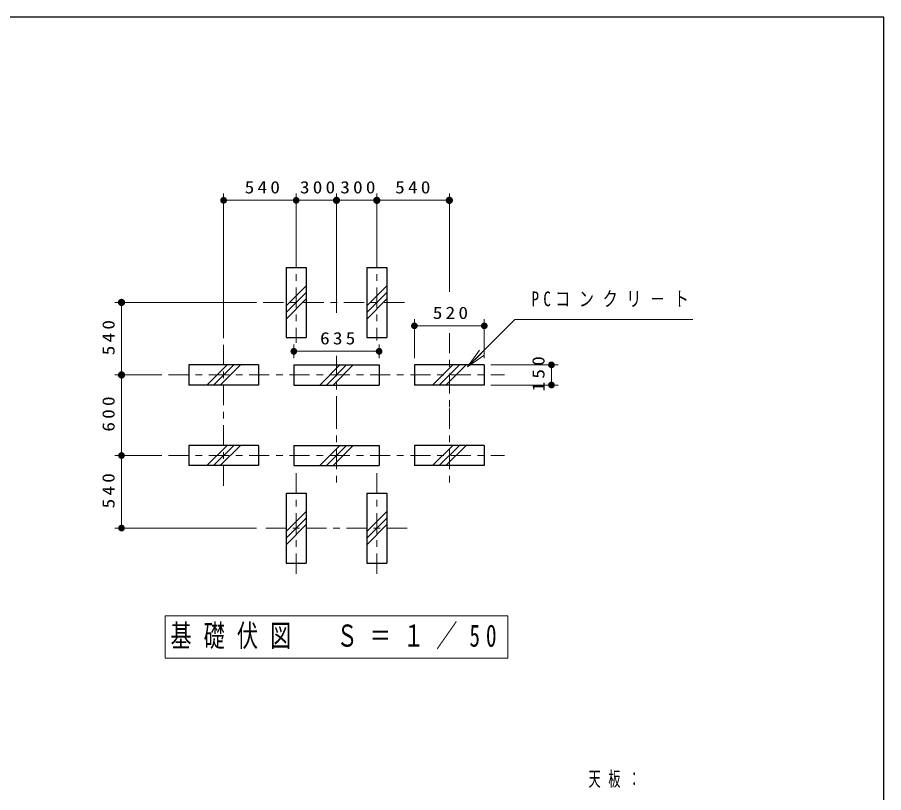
# Model space of a CAD drawing. Units: millimetres on the paper, with parts at other scales. Extents: x -365 to 12, y -47 to 257.
# Drawn here: x -129 to 0, y 141.6 to 257 of the extents above; entities that cross this region are included whole.
import ezdxf

# ---------------------------------------------------------------- set-up
doc = ezdxf.new("R2010")
doc.units = ezdxf.units.MM
doc.linetypes.add('USER2', pattern=[6, 3, -1, 1, -1])
doc.layers.add('LY_1', color=3, linetype='Continuous', lineweight=25)
doc.layers.add('LY_2', color=7, linetype='Continuous', lineweight=13)
doc.styles.add('ＭＳ ゴシック', font='')
doc.styles.get('ＭＳ ゴシック').set_extended_font_data('MS Gothic')

# ---------------------------------------------------------------- blocks, each defined once
blk = doc.blocks.new('filled_dot')
at = {"color": 0, "linetype": 'Continuous', "lineweight": -2, "const_width": 1.25}
blk.add_lwpolyline([(-0.625, 0, 1), (0.625, 0, 1)], format="xyb", close=True, dxfattribs=at)

msp = doc.modelspace()

# ---------------------------------------------------------------- linework, layer by layer
at = {"layer": 'LY_1', "color": 7, "lineweight": 13}
for p, q in [((-98.255, 209.254), (-98.255, 230.754)), ((-98.255, 229.754), (-87.455, 229.754)), ((-87.455, 222.754), (-87.455, 230.754)), ((-87.455, 229.754), (-81.455, 229.754)), ((-81.455, 213.026), (-81.455, 230.754)), ((-81.455, 229.754), (-75.455, 229.754)), ((-75.455, 222.754), (-75.455, 230.754)), ((-75.455, 229.754), (-64.655, 229.754)), ((-64.655, 216.122), (-64.655, 230.754)), ((-88.955, 214.044), (-85.955, 217.044)), ((-76.955, 214.044), (-73.955, 217.044)), ((-88.955, 213.054), (-85.955, 216.054)), ((-76.955, 213.054), (-73.955, 216.054)), ((-93.355, 214.554), (-114.455, 214.554)), ((-113.455, 203.754), (-113.455, 214.554)), ((-88.955, 212.064), (-85.955, 215.064)), ((-76.955, 212.064), (-73.955, 215.064)), ((-69.855, 206.254), (-69.855, 212.066)), ((-59.455, 206.254), (-59.455, 212.066)), ((-69.855, 211.066), (-59.455, 211.066)), ((-87.805, 206.254), (-87.805, 208.273)), ((-75.105, 206.254), (-75.105, 208.273)), ((-87.805, 207.273), (-75.105, 207.273)), ((-61.958, 204.949), (-60.19, 207.423)), ((-61.958, 204.949), (-59.836, 207.07)), ((-59.483, 206.716), (-61.958, 204.949)), ((-97.745, 205.254), (-100.745, 202.254)), ((-96.755, 205.254), (-99.755, 202.254)), ((-95.765, 205.254), (-98.765, 202.254)), ((-83.945, 202.254), (-80.945, 205.254)), ((-82.955, 202.254), (-79.955, 205.254)), ((-81.965, 202.254), (-78.965, 205.254)), ((-64.144, 205.254), (-67.144, 202.254)), ((-63.155, 205.254), (-66.155, 202.254)), ((-62.165, 205.254), (-65.165, 202.254)), ((-58.455, 205.254), (-48.455, 205.254)), ((-49.455, 205.254), (-49.455, 202.254)), ((-107.455, 203.754), (-114.455, 203.754)), ((-113.455, 191.754), (-113.455, 203.754)), ((-58.455, 202.254), (-48.455, 202.254)), ((-97.744, 193.254), (-100.745, 190.254)), ((-96.755, 193.254), (-99.755, 190.254)), ((-95.765, 193.254), (-98.765, 190.254)), ((-83.945, 190.254), (-80.945, 193.254)), ((-82.955, 190.254), (-79.955, 193.254)), ((-81.965, 190.254), (-78.965, 193.254)), ((-64.144, 193.254), (-67.144, 190.254)), ((-63.155, 193.254), (-66.155, 190.254)), ((-62.165, 193.254), (-65.165, 190.254)), ((-107.455, 191.754), (-114.455, 191.754)), ((-113.455, 180.954), (-113.455, 191.754)), ((-88.955, 180.444), (-85.955, 183.444)), ((-76.955, 180.444), (-73.955, 183.444)), ((-88.955, 179.454), (-85.955, 182.454)), ((-76.955, 179.454), (-73.955, 182.454)), ((-93.355, 180.954), (-114.455, 180.954)), ((-88.955, 178.464), (-85.955, 181.464)), ((-76.955, 178.464), (-73.955, 181.464)), ((-55.955, 167.904), (-106.955, 167.904)), ((-106.955, 167.904), (-106.955, 161.604)), ((-55.955, 161.604), (-55.955, 167.904)), ((-106.955, 161.604), (-55.955, 161.604))]:
    msp.add_line(p, q, dxfattribs=at)
at = {"layer": 'LY_1', "color": 7, "linetype": 'USER2', "lineweight": 13}
for p, q in [((-87.455, 222.754), (-87.455, 208.531)), ((-75.455, 222.754), (-75.455, 208.866)), ((-92.355, 214.554), (-70.555, 214.554)), ((-64.655, 209.982), (-64.655, 196.782)), ((-98.255, 208.254), (-98.255, 187.254)), ((-81.455, 206.578), (-81.455, 196.782)), ((-106.455, 203.754), (-56.455, 203.754)), ((-81.455, 198.739), (-81.455, 187.254)), ((-64.655, 198.739), (-64.655, 187.254)), ((-106.455, 191.754), (-56.455, 191.754)), ((-87.455, 189.154), (-87.455, 173.754)), ((-75.455, 189.154), (-75.455, 173.754)), ((-91.955, 180.954), (-70.555, 180.954))]:
    msp.add_line(p, q, dxfattribs=at)
at = {"layer": 'LY_1'}
for p, q in [((-88.955, 219.754), (-88.955, 209.354)), ((-88.955, 219.754), (-85.955, 219.754)), ((-85.955, 219.754), (-85.955, 209.354)), ((-76.955, 219.754), (-76.955, 209.354)), ((-76.955, 219.754), (-73.955, 219.754)), ((-73.955, 219.754), (-73.955, 209.354)), ((-88.955, 209.354), (-85.955, 209.354)), ((-76.955, 209.354), (-73.955, 209.354)), ((-93.055, 205.254), (-103.455, 205.254)), ((-103.455, 205.254), (-103.455, 202.254)), ((-93.055, 205.254), (-93.055, 202.254)), ((-87.805, 205.254), (-87.805, 202.254)), ((-87.805, 205.254), (-75.105, 205.254)), ((-75.105, 205.254), (-75.105, 202.254)), ((-59.455, 205.254), (-69.855, 205.254)), ((-69.855, 205.254), (-69.855, 202.254)), ((-59.455, 205.254), (-59.455, 202.254)), ((-93.055, 202.254), (-103.455, 202.254)), ((-87.805, 202.254), (-75.105, 202.254)), ((-59.455, 202.254), (-69.855, 202.254)), ((-93.055, 193.254), (-103.455, 193.254)), ((-103.455, 193.254), (-103.455, 190.254)), ((-93.055, 193.254), (-93.055, 190.254)), ((-87.805, 193.254), (-75.105, 193.254)), ((-87.805, 193.254), (-87.805, 190.254)), ((-75.105, 193.254), (-75.105, 190.254)), ((-69.855, 193.254), (-69.855, 190.254)), ((-59.455, 193.254), (-69.855, 193.254)), ((-59.455, 193.254), (-59.455, 190.254)), ((-93.055, 190.254), (-103.455, 190.254)), ((-87.805, 190.254), (-75.105, 190.254)), ((-59.455, 190.254), (-69.855, 190.254)), ((-88.955, 186.154), (-88.955, 175.754)), ((-88.955, 186.154), (-85.955, 186.154)), ((-85.955, 186.154), (-85.955, 175.754)), ((-76.955, 186.154), (-76.955, 175.754)), ((-76.955, 186.154), (-73.955, 186.154)), ((-73.955, 186.154), (-73.955, 175.754)), ((-88.955, 175.754), (-85.955, 175.754)), ((-76.955, 175.754), (-73.955, 175.754))]:
    msp.add_line(p, q, dxfattribs=at)
at = {"layer": 'LY_1', "color": 7, "lineweight": 13}
msp.add_lwpolyline([(-61.958, 204.949), (-54.886, 212.02), (-28.425, 212.02)], dxfattribs=at)
at = {"layer": 'LY_2', "color": 20, "lineweight": 25}
for p, q in [((0, 257), (-365, 257)), ((0, 0), (0, 257))]:
    msp.add_line(p, q, dxfattribs=at)

# ---------------------------------------------------------------- block references
at = {"layer": 'LY_1', "color": 7, "lineweight": 13, "xscale": 0.4, "yscale": 0.4}
for p in [(-98.255, 229.754), (-69.855, 211.066), (-87.805, 207.273)]:
    msp.add_blockref('filled_dot', p, dxfattribs=at)
at = {"layer": 'LY_1', "color": 7, "lineweight": 13}
for p, xscale, yscale, rotation in [((-87.455, 229.754), 0.4, 0.4, 180), ((-81.455, 229.754), 0.431, 0.431, 180), ((-75.455, 229.754), 0.431, 0.431, 180), ((-64.655, 229.754), 0.431, 0.431, 180), ((-113.455, 214.554), 0.431, 0.431, 270), ((-59.455, 211.066), 0.4, 0.4, 180), ((-75.105, 207.273), 0.4, 0.4, 180), ((-49.455, 205.254), 0.4, 0.4, 270), ((-113.455, 203.754), 0.431, 0.431, 270), ((-49.455, 202.254), 0.4, 0.4, 90), ((-113.455, 191.754), 0.4, 0.4, 270), ((-113.455, 180.954), 0.4, 0.4, 90)]:
    msp.add_blockref('filled_dot', p, dxfattribs=dict(at, xscale=xscale, yscale=yscale, rotation=rotation))

# ---------------------------------------------------------------- texts
at = {"layer": 'LY_1', "color": 7, "style": 'ＭＳ ゴシック'}
for s, insert, char_height, attachment_point in [('\\T1.33;\\W1.15;540', (-92.262, 230.754), 1.833, 8), ('\\T1.33;\\W1.15;300', (-84.038, 230.754), 1.833, 8), ('\\T1.33;\\W1.15;300', (-78.038, 230.754), 1.833, 8), ('\\T1.33;\\W1.15;540', (-69.862, 230.754), 1.833, 8), ('\\T1.57;\\W0.75;PCコンクリ－ト', (-52.425, 215.02), 2.199, 4), ('\\T1.33;\\W1.15;520', (-64.262, 212.066), 1.833, 8), ('\\T1.33;\\W1.15;635', (-81.038, 208.273), 1.833, 8), ('\\T1.57;\\W0.7;基礎伏図\u3000Ｓ＝１／50', (-81.455, 164.754), 3.299, 5), ('\\T1.64;\\W0.6;天板：', (-43.932, 143.502), 2.199, 4)]:
    msp.add_mtext(s, dxfattribs=dict(at, insert=insert, char_height=char_height, attachment_point=attachment_point))
at = {"layer": 'LY_1', "color": 7, "char_height": 1.833, "attachment_point": 8, "rotation": 90, "style": 'ＭＳ ゴシック'}
for s, insert in [('\\T1.33;\\W1.15;540', (-114.455, 209.546)), ('\\T1.33;\\W1.15;150', (-50.455, 204.154)), ('\\T1.33;\\W1.15;600', (-114.455, 198.171)), ('\\T1.33;\\W1.15;540', (-114.455, 186.746))]:
    msp.add_mtext(s, dxfattribs=dict(at, insert=insert))

doc.saveas('drawing.dxf')
